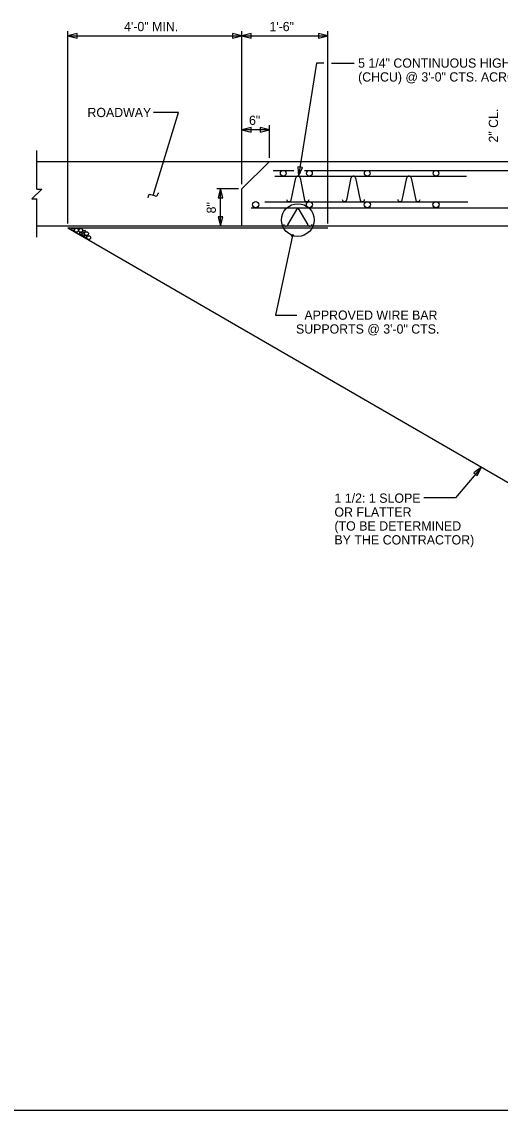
# Model space of a CAD drawing. Extents: x 0 to 2289, y 0 to 839.
# Drawn here: x 129.2 to 193.9, y 284.5 to 431.7 of the extents above; entities that cross this region are included whole.
import ezdxf

# ---------------------------------------------------------------- set-up
doc = ezdxf.new("R2010")
doc.units = 0
for name, color, linetype in [('Arrowhead Terminators', 7, 'Continuous'), ('Dimension Lines', 7, 'Continuous'), ('Mis Beam Bolsters', 7, 'Continuous'), ('Mis Center Lines', 7, 'Continuous'), ('Mis Object Lines', 7, 'Continuous'), ('Mis Object Lines Hidden', 7, 'Continuous'), ('Miscellaneous Lines', 7, 'Continuous'), ('Plot Label', 7, 'Continuous'), ('Rebar Lines', 7, 'Continuous'), ('Sub End Bent Cap Lines', 7, 'Continuous')]:
    doc.layers.add(name, color=color, linetype=linetype)

# ---------------------------------------------------------------- blocks, each defined once
blk = doc.blocks.new('AH')
at = {"layer": 'Arrowhead Terminators'}
blk.add_lwpolyline([(0, 0), (-1.25, 0.3125), (-1.25, -0.3125)], close=True, dxfattribs=at)

msp = doc.modelspace()

# ---------------------------------------------------------------- linework, layer by layer
at = {"layer": 'Arrowhead Terminators'}
for points in [[(158.97, 417.07), (160.21, 416.76), (160.21, 417.38)], [(162.69, 417.07), (161.45, 417.38), (161.45, 416.76)], [(166.66, 410.8), (167.16, 411.98), (166.55, 412.08)], [(166.66, 410.8), (167.16, 411.98), (166.55, 412.08)], [(156.08, 409.1), (155.77, 407.87), (156.39, 407.87)], [(156.08, 404.1), (156.39, 405.33), (155.77, 405.33)]]:
    msp.add_lwpolyline(points, close=True, dxfattribs=at)
at = {"layer": 'Mis Beam Bolsters'}
for p, q in [((146.27, 408.07), (146.24, 407.89)), ((147.18, 408.15), (146.65, 408.31)), ((147.63, 408.55), (147.62, 408.41))]:
    msp.add_line(p, q, dxfattribs=at)
msp.add_lwpolyline([(191.41, 371.47), (190.36, 370.72), (190.84, 370.32)], close=True, dxfattribs=at)
for centre, radius, start, end in [((146.55, 408.05), 0.276, 68.891, 177.1766), ((147.3, 408.43), 0.311, 246.4461, 356.245)]:
    msp.add_arc(centre, radius, start, end, dxfattribs=at)
at = {"layer": 'Mis Center Lines'}
msp.add_line((0, 284.5), (2289.16, 284.5), dxfattribs=at)
at = {"layer": 'Mis Object Lines'}
for p, q in [((131.22, 409.07), (131.22, 414.28)), ((131.22, 412.82), (162.69, 412.82)), ((131.22, 402.55), (131.22, 407.75)), ((131.22, 404.1), (158.97, 404.1))]:
    msp.add_line(p, q, dxfattribs=at)
msp.add_lwpolyline([(131.22, 409.07), (131.88, 409.07), (130.56, 407.75), (131.22, 407.75)], dxfattribs=at)
at = {"layer": 'Mis Object Lines Hidden'}
for p, q in [((165.21, 404.23), (166.55, 406.56)), ((166.55, 406.56), (167.89, 404.23))]:
    msp.add_line(p, q, dxfattribs=at)
for centre, start, end in [((164.93, 404.38), 190.1371, 331.9755), ((168.17, 404.38), 208.0245, 349.8629)]:
    msp.add_arc(centre, 0.312, start, end, dxfattribs=at)
at = {"layer": 'Miscellaneous Lines'}
for q in [(220.44, 354.7), (170.59, 403.82)]:
    msp.add_line((135.41, 403.82), q, dxfattribs=at)
at = {"layer": 'Plot Label'}
for p, q in [((135.41, 404.44), (135.41, 430.43)), ((158.97, 409.73), (158.97, 430.43)), ((170.59, 404.44), (170.59, 430.43)), ((135.41, 429.81), (158.97, 429.81)), ((158.97, 429.81), (170.59, 429.81)), ((171.12, 426.12), (174.16, 426.12)), ((162.69, 417.07), (158.97, 417.07)), ((162.69, 413.31), (162.69, 417.74)), ((158.53, 409.1), (155.6, 409.1)), ((156.08, 404.1), (156.08, 409.1))]:
    msp.add_line(p, q, dxfattribs=at)
for points in [[(170.05, 426.12), (169.08, 426.12), (166.66, 410.8)], [(146.95, 408.21), (150.38, 419.44), (147.01, 419.44)], [(135.95, 403.66), (136.04, 403.78), (136.17, 403.78), (136.26, 403.68), (136.25, 403.55), (136.16, 403.48), (136.03, 403.49), (135.97, 403.56), (135.95, 403.66)], [(136.31, 403.57), (136.45, 403.76), (136.68, 403.77), (136.83, 403.6), (136.8, 403.38), (136.66, 403.27), (136.44, 403.29), (136.34, 403.39), (136.31, 403.57)], [(136.89, 403.54), (137.03, 403.74), (137.25, 403.75), (137.41, 403.58), (137.38, 403.36), (137.24, 403.24), (137.02, 403.27), (136.91, 403.37), (136.89, 403.54)], [(137.44, 403.37), (137.52, 403.49), (137.66, 403.5), (137.75, 403.4), (137.73, 403.26), (137.65, 403.19), (137.52, 403.21), (137.45, 403.27), (137.44, 403.37)], [(137, 403.06), (137.09, 403.18), (137.23, 403.18), (137.32, 403.08), (137.3, 402.95), (137.22, 402.88), (137.08, 402.89), (137.02, 402.95), (137, 403.06)], [(137.35, 402.92), (137.44, 403.04), (137.57, 403.04), (137.66, 402.95), (137.65, 402.81), (137.56, 402.74), (137.43, 402.76), (137.37, 402.82), (137.35, 402.92)], [(137.65, 402.66), (137.74, 402.78), (137.87, 402.78), (137.96, 402.69), (137.95, 402.55), (137.86, 402.48), (137.73, 402.5), (137.67, 402.56), (137.65, 402.66)], [(137.67, 403.09), (137.81, 403.29), (138.04, 403.29), (138.19, 403.13), (138.16, 402.9), (138.02, 402.79), (137.8, 402.81), (137.7, 402.92), (137.67, 403.09)], [(137.98, 402.57), (138.12, 402.76), (138.35, 402.77), (138.5, 402.61), (138.47, 402.38), (138.33, 402.27), (138.11, 402.29), (138.01, 402.39), (137.98, 402.57)], [(165.83, 402.8), (163.53, 392.03), (166.4, 392.03)], [(191.41, 371.47), (187.91, 367.32), (183.62, 367.32)]]:
    msp.add_lwpolyline(points, dxfattribs=at)
for centre, radius in [((166.55, 404.89), 2.21), ((165.83, 402.8), 0.154)]:
    msp.add_circle(centre, radius, dxfattribs=at)
at = {"layer": 'Rebar Lines'}
for p, q in [((163.2, 411.58), (166.01, 411.58)), ((163.42, 410.82), (189.37, 410.82)), ((167.46, 411.58), (203.51, 411.58)), ((165.64, 407.58), (166.26, 410.61)), ((166.85, 410.61), (167.47, 407.58)), ((173.16, 407.58), (173.78, 410.61)), ((174.37, 410.61), (174.98, 407.58)), ((180.68, 407.58), (181.29, 410.61)), ((181.88, 410.61), (182.5, 407.58)), ((160.22, 406.56), (203.5, 406.56)), ((162.09, 407.37), (189.55, 407.37))]:
    msp.add_line(p, q, dxfattribs=at)
for centre, radius in [((164.58, 411.21), 0.388), ((168.12, 411.21), 0.388), ((175.95, 411.21), 0.388), ((185.25, 411.21), 0.388), ((160.84, 406.96), 0.414), ((168.12, 406.96), 0.414), ((175.95, 406.96), 0.414), ((185.25, 406.96), 0.414)]:
    msp.add_circle(centre, radius, dxfattribs=at)
for centre, start, end in [((166.55, 410.5), 20.0015, 159.9985), ((174.07, 410.5), 20.0015, 159.9985), ((181.59, 410.5), 20.0015, 159.9985), ((165.34, 407.69), 185.3468, 339.9755), ((167.76, 407.69), 200.0245, 354.3354), ((172.86, 407.69), 185.3468, 339.9755), ((175.28, 407.69), 200.0245, 354.3354), ((180.38, 407.69), 185.3468, 339.9755), ((182.8, 407.69), 200.0245, 354.3354)]:
    msp.add_arc(centre, 0.314, start, end, dxfattribs=at)
at = {"layer": 'Sub End Bent Cap Lines'}
for p, q in [((158.97, 409.1), (162.69, 412.82)), ((162.69, 412.82), (200.55, 412.82)), ((158.97, 404.1), (158.97, 409.1)), ((158.97, 404.1), (203.5, 404.1))]:
    msp.add_line(p, q, dxfattribs=at)

# ---------------------------------------------------------------- block references
at = {"layer": 'Mis Beam Bolsters', "rotation": 180}
msp.add_blockref('AH', (135.41, 429.81), dxfattribs=at)
at = {"layer": 'Mis Beam Bolsters'}
msp.add_blockref('AH', (158.97, 429.81), dxfattribs=at)
at = {"layer": 'Mis Beam Bolsters', "xscale": 0.999375, "yscale": 0.999375, "rotation": 180}
msp.add_blockref('AH', (158.97, 429.81), dxfattribs=at)
at = {"layer": 'Mis Beam Bolsters', "xscale": 0.999375, "yscale": 0.999375}
msp.add_blockref('AH', (170.59, 429.81), dxfattribs=at)

# ---------------------------------------------------------------- texts
at = {"layer": 'Dimension Lines'}
for s, height, p in [('4\'-0" MIN.', 1.25, (143.03, 430.43)), ('1\'-6"', 1.249, (162.7, 430.43)), ('5 1/4" CONTINUOUS HIGH CHAIR UPPER', 1.2492, (174.71, 425.49)), ('(CHCU) @ 3\'-0" CTS. ACROSS SLAB', 1.2492, (174.71, 423.62)), ('ROADWAY', 1.249, (138.07, 418.81)), ('6"', 1.25, (159.94, 417.75)), ('APPROVED WIRE BAR', 1.2492, (167.44, 391.4)), ('SUPPORTS @ 3\'-0" CTS.', 1.2492, (166.3, 389.53)), ('1 1/2: 1 SLOPE', 1.2554, (171.5, 366.65)), ('OR FLATTER', 1.255, (171.5, 364.77)), ('(TO BE DETERMINED', 1.2554, (171.5, 362.89)), ('BY THE CONTRACTOR)', 1.2554, (171.5, 361.01))]:
    msp.add_text(s, height=height, dxfattribs=at).set_placement(p)
for s, p in [('2" CL.', (193.65, 415.37)), ('8"', (155.45, 405.78))]:
    msp.add_text(s, height=1.25, rotation=90, dxfattribs=at).set_placement(p)

doc.saveas('drawing.dxf')
